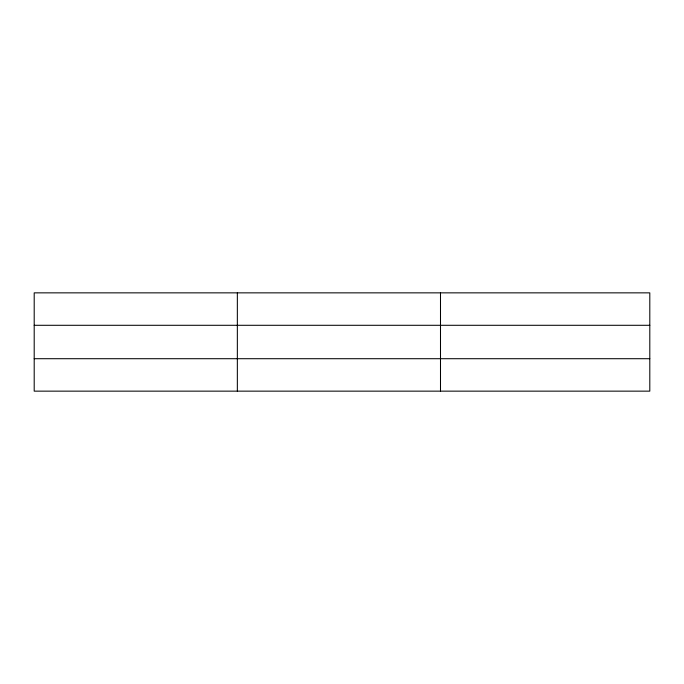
<?xml version="1.0" encoding="UTF-8"?>
<svg xmlns="http://www.w3.org/2000/svg" width="684" height="684" viewBox="0 0 684 684"><rect width="100%" height="100%" fill="white"/><g stroke="black" fill="none" stroke-linecap="round" stroke-linejoin="round"><path stroke-width="1.03" d="M237.348 292.855L237.348 391.145M440.496 292.855L440.496 391.145M649.8 325.293L649.8 292.855L34.2 292.855L34.2 391.145L649.8 391.145L649.8 325.293L34.2 325.293M34.2 358.707L649.8 358.707"/></g></svg>
